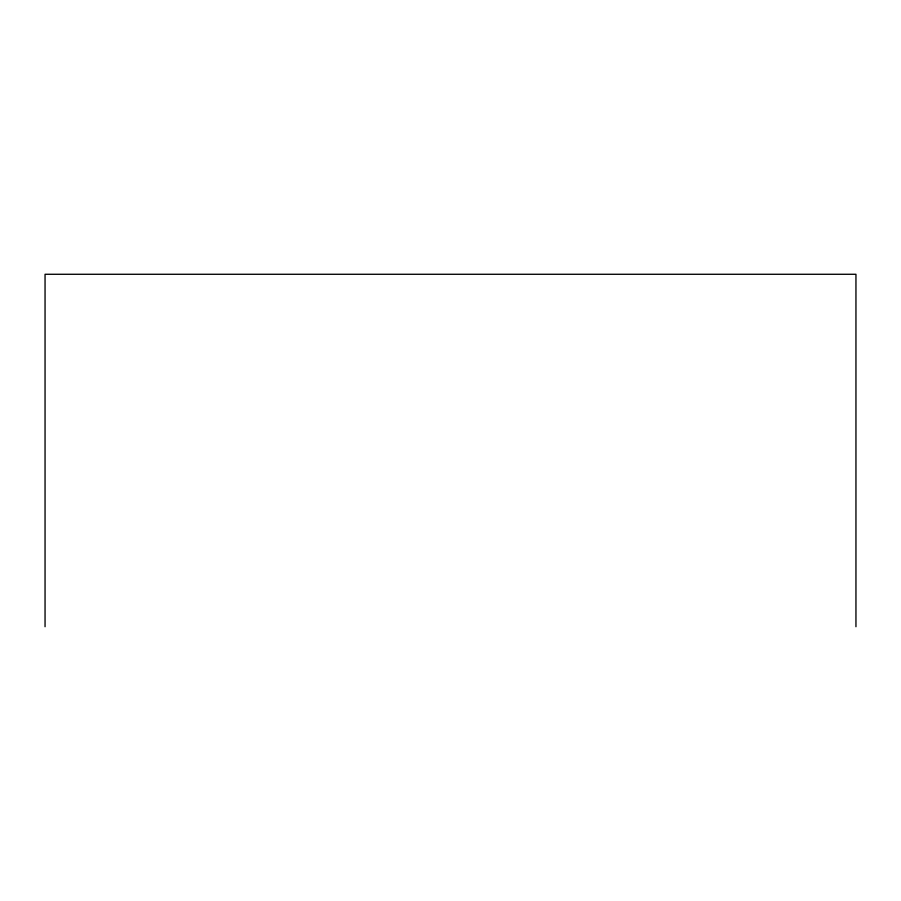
<?xml version="1.0" encoding="UTF-8"?>
<svg xmlns="http://www.w3.org/2000/svg" width="901" height="901" viewBox="0 0 901 901"><rect width="100%" height="100%" fill="white"/><g stroke="black" fill="none" stroke-linecap="round" stroke-linejoin="round"><path stroke-width="1.35" d="M855.95 626.724L855.95 274.276L45.05 274.276L45.05 626.724"/></g></svg>
